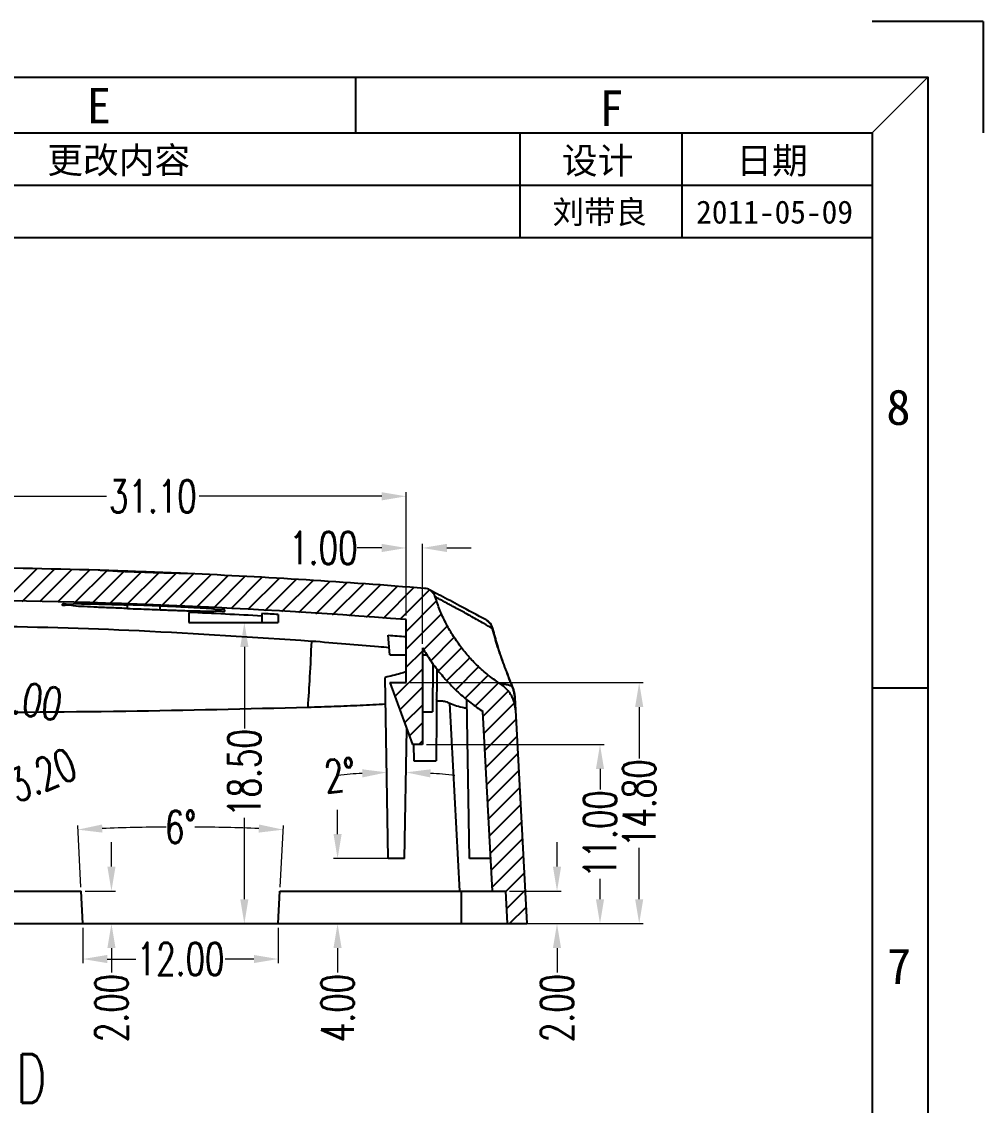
# Model space of a CAD drawing. Header units: millimetres. Extents: x 52832 to 53470, y -6025 to -5739.
# Drawn here: x 53190.1 to 53249.1, y -5805.5 to -5739 of the extents above; entities that cross this region are included whole.
import ezdxf
from ezdxf.enums import TextEntityAlignment as Align

# ---------------------------------------------------------------- set-up
doc = ezdxf.new("R2010")
doc.units = ezdxf.units.MM
doc.linetypes.add('CENTER', pattern=[0.6, 0.375, -0.075, 0.075, -0.075])
doc.layers.get('0').update_dxf_attribs({"linetype": 'CONTINUOUS'})
doc.layers.get('Defpoints').update_dxf_attribs({"linetype": 'CONTINUOUS'})
for name, color, linetype, lineweight in [('dim', 82, 'CONTINUOUS', 9), ('hatch', 4, 'CONTINUOUS', 9), ('moldbase', 7, 'CONTINUOUS', 20), ('part', 7, 'CONTINUOUS', 20)]:
    doc.layers.add(name, color=color, linetype=linetype, lineweight=lineweight)
doc.layers.add('dtext', color=4, linetype='CONTINUOUS')
doc.styles.get("Standard").update_dxf_attribs({"font": 'romans.shx', "width": 0.7})
doc.styles.add('仿宋', font='SIMFANG.TTF', dxfattribs={"width": 0.7})
doc.styles.add('宋体', font='SimSun.ttf', dxfattribs={"width": 0.7})
doc.dimstyles.new('03', dxfattribs={"dimscale": 0.5, "dimtxt": 4, "dimasz": 3, "dimexe": 0.5, "dimexo": 0.5, "dimgap": 0.09, "dimtad": 0, "dimzin": 0, "dimdsep": 46, "dimtxsty": 'Standard', "dimcen": 0, "dimclrd": 256, "dimclre": 256, "dimclrt": 6, "dimazin": 2, "dimtp": 0.01, "dimtm": 0.01, "dimtfac": 1, "dimtofl": 0, "dimtmove": 0, "dimatfit": 0, "dimfxl": 0, "dimtolj": 1, "dimtzin": 0, "dimlwd": -1, "dimlwe": -1, "dimarcsym": 0})

# ---------------------------------------------------------------- blocks, each defined once
blk = doc.blocks.new('*D1120')
at = {"layer": 'Defpoints', "color": 0}
for p in [(53219.776, -5792.356), (53222.944, -5794.356), (53222.944, -5794.356)]:
    blk.add_point(p, dxfattribs=at)
at = {"layer": 'dim'}
for p, q in [((53222.944, -5790.856), (53222.944, -5789.356)), ((53220.026, -5792.356), (53223.194, -5792.356)), ((53222.944, -5795.856), (53222.944, -5797.356))]:
    blk.add_line(p, q, dxfattribs=at)
for points in [[(53222.694, -5790.856), (53223.194, -5790.856), (53222.944, -5792.356)], [(53222.694, -5795.856), (53223.194, -5795.856), (53222.944, -5794.356)]]:
    blk.add_solid(points, dxfattribs=at)
at = {"layer": 'dim', "color": 6, "insert": (53222.944, -5799.535), "char_height": 2, "attachment_point": 5, "rotation": 90}
blk.add_mtext('\\A1;2.00', dxfattribs=at)
blk = doc.blocks.new('*D1121')
at = {"layer": 'Defpoints', "color": 0}
for p in [(53203.748, -5775.856), (53203.748, -5794.356), (53203.748, -5794.356)]:
    blk.add_point(p, dxfattribs=at)
at = {"layer": 'dim'}
for p, q in [((53203.748, -5777.356), (53203.748, -5782.361)), ((53203.748, -5792.856), (53203.748, -5787.851))]:
    blk.add_line(p, q, dxfattribs=at)
for points in [[(53203.498, -5777.356), (53203.998, -5777.356), (53203.748, -5775.856)], [(53203.498, -5792.856), (53203.998, -5792.856), (53203.748, -5794.356)]]:
    blk.add_solid(points, dxfattribs=at)
at = {"layer": 'dim', "color": 6, "insert": (53203.748, -5785.106), "char_height": 2, "attachment_point": 5, "rotation": 90}
blk.add_mtext('\\A1;18.50', dxfattribs=at)
blk = doc.blocks.new('*D1122')
at = {"layer": 'Defpoints', "color": 0}
for p in [(53213.081, -5790.356), (53209.471, -5794.356), (53209.471, -5794.356)]:
    blk.add_point(p, dxfattribs=at)
at = {"layer": 'dim'}
for p, q in [((53209.471, -5788.856), (53209.471, -5787.356)), ((53212.831, -5790.356), (53209.221, -5790.356)), ((53209.471, -5795.856), (53209.471, -5797.356))]:
    blk.add_line(p, q, dxfattribs=at)
for points in [[(53209.221, -5788.856), (53209.721, -5788.856), (53209.471, -5790.356)], [(53209.221, -5795.856), (53209.721, -5795.856), (53209.471, -5794.356)]]:
    blk.add_solid(points, dxfattribs=at)
at = {"layer": 'dim', "color": 6, "insert": (53209.471, -5799.535), "char_height": 2, "attachment_point": 5, "rotation": 90}
blk.add_mtext('\\A1;4.00', dxfattribs=at)
blk = doc.blocks.new('*D1123')
at = {"layer": 'Defpoints', "color": 0}
for p in [(53214.681, -5783.356), (53225.333, -5794.356), (53225.583, -5794.356)]:
    blk.add_point(p, dxfattribs=at)
at = {"layer": 'dim'}
for p, q in [((53214.931, -5783.356), (53225.833, -5783.356)), ((53225.583, -5784.856), (53225.583, -5786.111)), ((53225.583, -5792.856), (53225.583, -5791.601)), ((53225.583, -5794.356), (53225.833, -5794.356))]:
    blk.add_line(p, q, dxfattribs=at)
for points in [[(53225.333, -5784.856), (53225.833, -5784.856), (53225.583, -5783.356)], [(53225.333, -5792.856), (53225.833, -5792.856), (53225.583, -5794.356)]]:
    blk.add_solid(points, dxfattribs=at)
at = {"layer": 'dim', "color": 6, "insert": (53225.583, -5788.856), "char_height": 2, "attachment_point": 5, "rotation": 90}
blk.add_mtext('\\A1;11.00', dxfattribs=at)
blk = doc.blocks.new('*D1124')
at = {"layer": 'Defpoints', "color": 0}
for p in [(53213.681, -5779.556), (53225.117, -5794.356), (53227.989, -5794.356)]:
    blk.add_point(p, dxfattribs=at)
at = {"layer": 'dim'}
for p, q in [((53213.931, -5779.556), (53228.239, -5779.556)), ((53227.989, -5781.056), (53227.989, -5784.211)), ((53227.989, -5792.856), (53227.989, -5789.701)), ((53225.367, -5794.356), (53228.239, -5794.356))]:
    blk.add_line(p, q, dxfattribs=at)
for points in [[(53227.739, -5781.056), (53228.239, -5781.056), (53227.989, -5779.556)], [(53227.739, -5792.856), (53228.239, -5792.856), (53227.989, -5794.356)]]:
    blk.add_solid(points, dxfattribs=at)
at = {"layer": 'dim', "color": 6, "insert": (53227.989, -5786.956), "char_height": 2, "attachment_point": 5, "rotation": 90}
blk.add_mtext('\\A1;14.80', dxfattribs=at)
blk = doc.blocks.new('*D1126')
at = {"layer": 'Defpoints', "color": 0}
for p in [(53193.726, -5792.356), (53195.589, -5794.356), (53195.589, -5794.356)]:
    blk.add_point(p, dxfattribs=at)
at = {"layer": 'dim'}
for p, q in [((53195.589, -5790.856), (53195.589, -5789.356)), ((53193.976, -5792.356), (53195.839, -5792.356)), ((53195.589, -5795.856), (53195.589, -5797.356))]:
    blk.add_line(p, q, dxfattribs=at)
for points in [[(53195.339, -5790.856), (53195.839, -5790.856), (53195.589, -5792.356)], [(53195.339, -5795.856), (53195.839, -5795.856), (53195.589, -5794.356)]]:
    blk.add_solid(points, dxfattribs=at)
at = {"layer": 'dim', "color": 6, "insert": (53195.589, -5799.535), "char_height": 2, "attachment_point": 5, "rotation": 90}
blk.add_mtext('\\A1;2.00', dxfattribs=at)
blk = doc.blocks.new('*D1128')
at = {"layer": 'Defpoints', "color": 0}
for p in [(53184.059, -5788.243), (53181.103, -5789.47)]:
    blk.add_point(p, dxfattribs=at)
at = {"layer": 'dim'}
blk.add_line((53185.444, -5787.668), (53188.181, -5786.532), dxfattribs=at)
blk.add_solid([(53185.348, -5787.437), (53185.54, -5787.899), (53184.059, -5788.243)], dxfattribs=at)
at = {"layer": 'dim', "color": 6, "insert": (53190.778, -5785.454), "char_height": 2, "attachment_point": 5, "rotation": 22.5397}
blk.add_mtext('\\A1;∅3.20', dxfattribs=at)
blk = doc.blocks.new('*D1129')
at = {"layer": 'Defpoints', "color": 0}
for p in [(53201.933, -5788.437), (53193.726, -5792.356), (53205.936, -5792.356), (53193.831, -5794.356), (53205.831, -5794.356)]:
    blk.add_point(p, dxfattribs=at)
at = {"layer": 'dim'}
for p, q in [((53193.713, -5792.107), (53193.515, -5788.334)), ((53205.949, -5792.107), (53206.146, -5788.334))]:
    blk.add_line(p, q, dxfattribs=at)
for start, end in [(90.4179, 92.28632), (87.71368, 89.5821)]:
    blk.add_arc((53199.831, -5908.843), 120.424, start, end, dxfattribs=at)
for points in [[(53195.038, -5788.765), (53195.015, -5788.265), (53193.528, -5788.584)], [(53204.646, -5788.265), (53204.623, -5788.765), (53206.133, -5788.584)]]:
    blk.add_solid(points, dxfattribs=at)
at = {"layer": 'dim', "color": 6, "insert": (53199.831, -5788.419), "char_height": 2, "attachment_point": 5}
blk.add_mtext('\\A1;6°', dxfattribs=at)
blk = doc.blocks.new('*D1133')
at = {"layer": 'Defpoints', "color": 0}
for p in [(53213.681, -5771.283), (53213.681, -5775.685), (53214.681, -5777.424)]:
    blk.add_point(p, dxfattribs=at)
at = {"layer": 'dim'}
for p, q in [((53212.181, -5771.283), (53210.681, -5771.283)), ((53213.681, -5775.435), (53213.681, -5771.033)), ((53214.681, -5777.174), (53214.681, -5771.033)), ((53216.181, -5771.283), (53217.681, -5771.283))]:
    blk.add_line(p, q, dxfattribs=at)
for points in [[(53212.181, -5771.033), (53212.181, -5771.533), (53213.681, -5771.283)], [(53216.181, -5771.033), (53216.181, -5771.533), (53214.681, -5771.283)]]:
    blk.add_solid(points, dxfattribs=at)
at = {"layer": 'dim', "color": 6, "insert": (53208.603, -5771.283), "char_height": 2, "attachment_point": 5}
blk.add_mtext('\\A1;1.00', dxfattribs=at)
blk = doc.blocks.new('*D1134')
at = {"layer": 'Defpoints', "color": 0}
for p in [(53212.387, -5779.231), (53213.72, -5782.41), (53213.278, -5785.062), (53212.581, -5790.356), (53213.581, -5790.356)]:
    blk.add_point(p, dxfattribs=at)
at = {"layer": 'dim'}
for start, end in [(93.53241, 96.06482), (83.93518, 86.46759)]:
    blk.add_arc((53213.081, -5819.001), 33.94, start, end, dxfattribs=at)
for points in [[(53210.98, -5784.876), (53211, -5785.376), (53212.489, -5785.066)], [(53215.162, -5785.376), (53215.182, -5784.876), (53213.673, -5785.066)]]:
    blk.add_solid(points, dxfattribs=at)
at = {"layer": 'dim', "color": 6, "insert": (53209.613, -5785.239), "char_height": 2, "attachment_point": 5, "rotation": 5.86471}
blk.add_mtext('\\A1;2°', dxfattribs=at)
blk = doc.blocks.new('*D1135')
at = {"layer": 'Defpoints', "color": 0}
for p in [(53145.386, -5792.356), (53138.622, -5794.356), (53145.281, -5794.356), (53226.54, -5794.356), (53148.234, -5799.911)]:
    blk.add_point(p, dxfattribs=at)
at = {"layer": 'dim'}
blk.add_line((53145.268, -5794.606), (53144.939, -5800.888), dxfattribs=at)
for start, end in [(328.03055, 346.30558), (280.69442, 298.96945)]:
    blk.add_arc((53145.281, -5794.356), 6.291, start, end, dxfattribs=at)
for points in [[(53151.145, -5795.816), (53151.641, -5795.876), (53151.572, -5794.356)], [(53146.465, -5800.787), (53146.431, -5800.289), (53144.952, -5800.639)]]:
    blk.add_solid(points, dxfattribs=at)
at = {"layer": 'dim', "color": 6, "insert": (53149.611, -5798.92), "char_height": 2, "attachment_point": 5, "rotation": 43.5}
blk.add_mtext('\\A1;93°', dxfattribs=at)
blk = doc.blocks.new('*D1136')
at = {"layer": 'Defpoints', "color": 0}
for p in [(53144.809, -5780.469), (53141.797, -5790.061), (53138.622, -5794.356), (53144.081, -5794.356), (53226.54, -5794.356)]:
    blk.add_point(p, dxfattribs=at)
at = {"layer": 'dim'}
for start, end in [(104.73811, 114.56735), (152.43265, 162.26189)]:
    blk.add_arc((53144.081, -5794.356), 4.865, start, end, dxfattribs=at)
for points in [[(53142.818, -5789.403), (53142.869, -5789.901), (53144.335, -5789.499)], [(53139.695, -5792.913), (53139.201, -5792.836), (53139.216, -5794.356)]]:
    blk.add_solid(points, dxfattribs=at)
at = {"layer": 'dim', "color": 6, "insert": (53140.732, -5790.828), "char_height": 2, "attachment_point": 5, "rotation": 43.5}
blk.add_mtext('\\A1;93°', dxfattribs=at)
blk = doc.blocks.new('*D1145')
at = {"layer": 'Defpoints', "color": 0}
for p in [(53182.581, -5768.111), (53182.581, -5768.111), (53213.681, -5771.283)]:
    blk.add_point(p, dxfattribs=at)
at = {"layer": 'dim'}
for p, q in [((53213.681, -5771.033), (53213.681, -5767.861)), ((53184.081, -5768.111), (53195.286, -5768.111)), ((53212.181, -5768.111), (53200.976, -5768.111))]:
    blk.add_line(p, q, dxfattribs=at)
for points in [[(53184.081, -5767.861), (53184.081, -5768.361), (53182.581, -5768.111)], [(53212.181, -5767.861), (53212.181, -5768.361), (53213.681, -5768.111)]]:
    blk.add_solid(points, dxfattribs=at)
at = {"layer": 'dim', "color": 6, "insert": (53198.131, -5768.111), "char_height": 2, "attachment_point": 5}
blk.add_mtext('\\A1;31.10', dxfattribs=at)
blk = doc.blocks.new('*D1148')
at = {"layer": 'Defpoints', "color": 0}
for p in [(53183.081, -5779.356), (53184.067, -5779.52)]:
    blk.add_point(p, dxfattribs=at)
at = {"layer": 'dim'}
blk.add_line((53185.547, -5779.766), (53187.027, -5780.012), dxfattribs=at)
blk.add_solid([(53185.588, -5779.519), (53185.506, -5780.013), (53184.067, -5779.52)], dxfattribs=at)
at = {"layer": 'dim', "color": 6, "insert": (53189.833, -5780.478), "char_height": 2, "attachment_point": 5, "rotation": 350.57295}
blk.add_mtext('\\A1;R1.00', dxfattribs=at)
blk = doc.blocks.new('*D1162')
at = {"layer": 'Defpoints', "color": 0}
for p in [(53193.831, -5794.356), (53205.831, -5794.356), (53205.831, -5796.529)]:
    blk.add_point(p, dxfattribs=at)
at = {"layer": 'dim'}
for p, q in [((53193.831, -5794.606), (53193.831, -5796.779)), ((53205.831, -5794.606), (53205.831, -5796.779)), ((53195.331, -5796.529), (53197.086, -5796.529)), ((53204.331, -5796.529), (53202.576, -5796.529))]:
    blk.add_line(p, q, dxfattribs=at)
for points in [[(53195.331, -5796.279), (53195.331, -5796.779), (53193.831, -5796.529)], [(53204.331, -5796.279), (53204.331, -5796.779), (53205.831, -5796.529)]]:
    blk.add_solid(points, dxfattribs=at)
at = {"layer": 'dim', "color": 6, "insert": (53199.831, -5796.529), "char_height": 2, "attachment_point": 5}
blk.add_mtext('\\A1;12.00', dxfattribs=at)
blk = doc.blocks.new('sa3l')
at = {"color": 8}
for q in [(334.76, 489.89), (346.42, 478.22)]:
    blk.add_line((346.42, 489.89), q, dxfattribs=at)
for p, q in [((280.52, 484.06), (280.52, 478.22)), ((340.59, 419.9), (334.76, 419.9))]:
    blk.add_line(p, q)
for points in [[(5.83, 5.83), (5.83, 484.06), (340.59, 484.06), (340.59, 5.83)], [(11.66, 11.66), (11.66, 478.22), (334.76, 478.22), (334.76, 11.66)]]:
    blk.add_lwpolyline(points, close=True)
at = {"layer": 'moldbase'}
blk.add_line((334.76, 478.22), (340.59, 484.06), dxfattribs=at)
at = {"style": '宋体'}
for s, p in [('E', (253.57, 481.07)), ('F', (307.38, 480.81)), ('8', (337.51, 449.38)), ('7', (337.57, 390.71))]:
    blk.add_text(s, height=3.73, dxfattribs=at).set_placement(p, align=Align.MIDDLE)

msp = doc.modelspace()

# ---------------------------------------------------------------- linework, layer by layer
at = {"color": 5, "linetype": 'Continuous'}
for p, q in [((53189.015, -5774.552), (53191.007, -5772.56)), ((53190.106, -5774.566), (53192.085, -5772.587)), ((53191.197, -5774.58), (53193.163, -5772.613)), ((53192.287, -5774.594), (53194.242, -5772.64)), ((53193.368, -5774.619), (53195.308, -5772.679)), ((53194.431, -5774.661), (53196.354, -5772.738)), ((53195.494, -5774.702), (53197.421, -5772.775)), ((53196.557, -5774.744), (53198.488, -5772.814)), ((53197.621, -5774.786), (53199.566, -5772.84)), ((53198.684, -5774.827), (53200.633, -5772.878)), ((53199.747, -5774.869), (53201.682, -5772.934)), ((53200.811, -5774.91), (53202.731, -5772.99)), ((53201.874, -5774.952), (53203.78, -5773.046)), ((53202.937, -5774.994), (53204.829, -5773.102)), ((53203.984, -5775.052), (53205.878, -5773.158)), ((53205.021, -5775.119), (53206.927, -5773.214)), ((53206.058, -5775.187), (53207.968, -5773.278)), ((53207.096, -5775.255), (53208.999, -5773.351)), ((53208.133, -5775.323), (53210.03, -5773.425)), ((53209.17, -5775.39), (53211.061, -5773.499)), ((53210.207, -5775.458), (53212.092, -5773.573)), ((53211.244, -5775.526), (53213.123, -5773.647)), ((53212.282, -5775.593), (53214.154, -5773.721)), ((53213.319, -5775.661), (53215.117, -5773.863)), ((53213.681, -5776.404), (53215.553, -5774.532)), ((53213.681, -5777.509), (53215.86, -5775.33)), ((53214.755, -5777.54), (53216.22, -5776.074)), ((53215.189, -5778.21), (53216.63, -5776.77)), ((53213.681, -5778.614), (53214.681, -5777.614)), ((53215.665, -5778.839), (53217.085, -5777.419)), ((53216.178, -5779.432), (53217.586, -5778.023)), ((53216.726, -5779.989), (53218.132, -5778.582)), ((53212.991, -5780.409), (53214.681, -5778.719)), ((53217.309, -5780.51), (53218.724, -5779.095)), ((53212.696, -5779.598), (53212.738, -5779.556)), ((53213.286, -5781.219), (53214.681, -5779.824)), ((53217.928, -5780.996), (53219.361, -5779.563)), ((53218.411, -5781.618), (53219.95, -5780.079)), ((53213.581, -5782.029), (53214.681, -5780.928)), ((53218.466, -5782.668), (53220.322, -5780.812)), ((53218.521, -5783.718), (53220.424, -5781.815)), ((53213.875, -5782.839), (53214.681, -5782.033)), ((53214.463, -5783.356), (53214.681, -5783.138)), ((53218.576, -5784.768), (53220.479, -5782.865)), ((53218.631, -5785.818), (53220.534, -5783.915)), ((53218.686, -5786.868), (53220.589, -5784.965)), ((53218.741, -5787.918), (53220.644, -5786.015)), ((53218.796, -5788.968), (53220.699, -5787.065)), ((53218.851, -5790.018), (53220.754, -5788.115)), ((53218.906, -5791.067), (53220.809, -5789.164)), ((53218.961, -5792.117), (53220.864, -5790.214)), ((53219.779, -5792.404), (53220.919, -5791.264)), ((53219.834, -5793.454), (53220.974, -5792.314)), ((53220.036, -5794.356), (53221.029, -5793.364))]:
    msp.add_line(p, q, dxfattribs=at)
at = {"color": 7, "linetype": 'Continuous'}
for p, q in [((53194.848, -5772.656), (53194.783, -5772.654)), ((53200.251, -5772.858), (53200.183, -5772.856)), ((53196.581, -5775.001), (53196.581, -5774.776)), ((53198.581, -5775.076), (53198.581, -5774.851)), ((53200.331, -5775.24), (53200.331, -5775.856)), ((53200.331, -5775.856), (53205.831, -5775.856)), ((53204.831, -5775.312), (53204.831, -5775.856)), ((53205.831, -5775.369), (53205.831, -5775.856)), ((53213.681, -5779.556), (53213.681, -5775.685)), ((53218.585, -5775.704), (53218.588, -5775.706)), ((53218.963, -5776.232), (53219.016, -5776.243)), ((53212.687, -5777.856), (53212.581, -5776.643)), ((53212.687, -5777.856), (53213.681, -5777.856)), ((53214.681, -5777.424), (53214.681, -5783.356)), ((53214.681, -5777.856), (53214.959, -5777.856)), ((53215.319, -5778.381), (53215.293, -5781.356)), ((53212.581, -5790.356), (53212.387, -5779.231)), ((53215.566, -5778.708), (53215.517, -5784.356)), ((53212.681, -5779.556), (53213.681, -5779.556)), ((53212.681, -5779.556), (53214.064, -5783.356)), ((53220.223, -5779.855), (53220.223, -5779.855)), ((53220.223, -5779.855), (53220.228, -5779.871)), ((53217.581, -5790.356), (53217.41, -5780.596)), ((53220.353, -5780.469), (53221.081, -5794.356)), ((53216.976, -5792.356), (53216.372, -5780.822)), ((53214.681, -5781.356), (53215.293, -5781.356)), ((53218.973, -5792.356), (53218.395, -5781.33)), ((53213.581, -5790.356), (53213.72, -5782.41)), ((53214.681, -5783.356), (53214.064, -5783.356)), ((53214.136, -5783.356), (53214.145, -5784.356)), ((53214.145, -5784.356), (53215.517, -5784.356)), ((53213.581, -5790.356), (53212.581, -5790.356)), ((53218.868, -5790.356), (53217.581, -5790.356)), ((53186.45, -5792.356), (53193.726, -5792.356)), ((53193.831, -5794.356), (53193.726, -5792.356)), ((53205.831, -5794.356), (53205.936, -5792.356)), ((53205.936, -5792.356), (53219.776, -5792.356)), ((53217.086, -5794.356), (53217.086, -5792.356)), ((53219.776, -5792.356), (53219.881, -5794.356)), ((53144.081, -5794.356), (53221.081, -5794.356))]:
    msp.add_line(p, q, dxfattribs=at)
for centre, radius, start, end in [((53182.578, -6172.5), 400.032, 88.25172, 89.57599), ((53182.578, -6172.5), 400.032, 85.37765, 87.46802), ((53182.578, -6172.519), 398.051, 85.51847, 89.99959), ((53182.578, -6172.519), 397.676, 86.79221, 87.44138), ((53182.578, -6172.519), 397.829, 86.6492, 86.79345)]:
    msp.add_arc(centre, radius, start, end, dxfattribs=at)
for points in [[(53196.59, -5772.717), (53195.99, -5772.696), (53195.247, -5772.67), (53194.848, -5772.656)], [(53196.589, -5772.747), (53196.288, -5772.735), (53195.986, -5772.72), (53195.685, -5772.702), (53195.384, -5772.683), (53195.084, -5772.666), (53194.848, -5772.656)], [(53200.183, -5772.855), (53199.721, -5772.843), (53199.192, -5772.834), (53198.667, -5772.82), (53198.148, -5772.801), (53197.631, -5772.783), (53197.113, -5772.765), (53196.589, -5772.747)], [(53200.183, -5772.855), (53199.256, -5772.819), (53197.882, -5772.764), (53196.59, -5772.717)], [(53215.095, -5773.847), (53214.992, -5773.803), (53214.817, -5773.768)], [(53215.569, -5774.096), (53215.095, -5773.847)], [(53215.467, -5774.289), (53215.397, -5774.129), (53215.289, -5773.99), (53215.151, -5773.88), (53215.095, -5773.847)], [(53218.456, -5775.931), (53218.096, -5775.725), (53217.339, -5775.301), (53216.693, -5774.949), (53216.414, -5774.799), (53216.163, -5774.664), (53215.942, -5774.544), (53215.75, -5774.441), (53215.467, -5774.289)], [(53219.489, -5779.656), (53218.797, -5779.157), (53218.15, -5778.601), (53217.554, -5777.99), (53217.012, -5777.33), (53216.53, -5776.624), (53216.109, -5775.878), (53215.754, -5775.097), (53215.467, -5774.289)], [(53215.785, -5774.21), (53215.569, -5774.096)], [(53218.586, -5775.703), (53216.964, -5774.832), (53215.785, -5774.21)], [(53192.578, -5774.756), (53192.579, -5774.743), (53192.812, -5774.724), (53193.265, -5774.714), (53193.909, -5774.714), (53194.709, -5774.725), (53195.617, -5774.746), (53196.581, -5774.776)], [(53196.581, -5775.001), (53195.617, -5774.965), (53194.708, -5774.924), (53193.908, -5774.883), (53193.263, -5774.842), (53192.811, -5774.804), (53192.579, -5774.77), (53192.578, -5774.756)], [(53198.581, -5774.851), (53197.915, -5774.825), (53197.245, -5774.8), (53196.581, -5774.776)], [(53196.581, -5775.001), (53197.246, -5775.025), (53197.916, -5775.05), (53198.581, -5775.076)], [(53202.551, -5775.132), (53202.55, -5775.118), (53202.321, -5775.082), (53201.873, -5775.038), (53201.235, -5774.99), (53200.441, -5774.941), (53199.539, -5774.894), (53198.581, -5774.851)], [(53198.581, -5775.076), (53199.539, -5775.112), (53200.44, -5775.14), (53201.233, -5775.158), (53201.871, -5775.166), (53202.319, -5775.161), (53202.55, -5775.145), (53202.551, -5775.132)], [(53218.459, -5775.932), (53218.456, -5775.931)], [(53218.962, -5776.226), (53218.459, -5775.932)], [(53218.929, -5776.026), (53218.775, -5775.837), (53218.628, -5775.729), (53218.588, -5775.706)], [(53218.588, -5775.706), (53218.735, -5775.811), (53218.878, -5775.991), (53218.929, -5776.103), (53218.963, -5776.232)], [(53207.883, -5777.018), (53197.287, -5776.38), (53187.307, -5776.09), (53184.081, -5776.06)], [(53219.008, -5776.214), (53218.929, -5776.026)], [(53218.963, -5776.232), (53218.969, -5776.257)], [(53218.969, -5776.257), (53219.276, -5777.332), (53219.673, -5778.454), (53219.895, -5779.025), (53220.01, -5779.317), (53220.127, -5779.614), (53220.223, -5779.855)], [(53219.016, -5776.243), (53219.008, -5776.214)], [(53220.125, -5779.601), (53219.696, -5778.461), (53219.284, -5777.231), (53219.017, -5776.244)], [(53207.656, -5781.064), (53207.776, -5779.201), (53207.883, -5777.018)], [(53212.649, -5777.415), (53211.986, -5777.356), (53209.969, -5777.184), (53207.883, -5777.018)], [(53212.581, -5776.643), (53213.681, -5776.729)], [(53214.681, -5777.424), (53215.171, -5778.186), (53215.718, -5778.909), (53216.316, -5779.589), (53216.964, -5780.222), (53217.659, -5780.804), (53218.395, -5781.33)], [(53213.681, -5778.895), (53213.333, -5778.995), (53212.868, -5779.118), (53212.387, -5779.231)], [(53219.491, -5779.657), (53219.606, -5779.648), (53219.651, -5779.646), (53219.704, -5779.647), (53219.765, -5779.652), (53219.838, -5779.662), (53219.925, -5779.679), (53220.022, -5779.712), (53220.125, -5779.772), (53220.221, -5779.862)], [(53220.292, -5780.699), (53220.192, -5780.452), (53220.058, -5780.22), (53219.895, -5780.008), (53219.704, -5779.819), (53219.491, -5779.657)], [(53220.224, -5779.855), (53220.125, -5779.601)], [(53220.221, -5779.863), (53220.228, -5779.871)], [(53220.255, -5779.944), (53220.223, -5779.855)], [(53220.223, -5779.855), (53220.229, -5779.871)], [(53220.228, -5779.871), (53220.271, -5779.997)], [(53220.353, -5780.467), (53220.321, -5780.202), (53220.255, -5779.944)], [(53215.599, -5780.671), (53215.548, -5780.589)], [(53220.271, -5779.997), (53220.29, -5780.066)], [(53220.29, -5780.066), (53220.31, -5780.149)], [(53220.31, -5780.149), (53220.314, -5780.167), (53220.326, -5780.231)], [(53220.326, -5780.231), (53220.353, -5780.469)], [(53220.367, -5780.73), (53220.353, -5780.469)], [(53171.294, -5781.329), (53184.382, -5781.377), (53196.471, -5781.299), (53207.656, -5781.064)], [(53207.656, -5781.064), (53209.27, -5781.005), (53210.857, -5780.942), (53212.415, -5780.862)], [(53215.549, -5780.674), (53215.599, -5780.671)], [(53215.599, -5780.671), (53215.844, -5780.669), (53216.105, -5780.72), (53216.372, -5780.822)], [(53216.372, -5780.822), (53216.779, -5780.969), (53217.223, -5781.085), (53217.419, -5781.123)], [(53220.393, -5781.224), (53220.36, -5780.959), (53220.292, -5780.699)], [(53220.393, -5781.227), (53220.387, -5781.12), (53220.375, -5780.896), (53220.367, -5780.73)]]:
    msp.add_spline(points, degree=3, dxfattribs=at)
at = {"layer": 'dtext', "color": 7}
for p, q in [((53220.657, -5745.784), (53220.657, -5752.217)), ((53230.599, -5745.784), (53230.599, -5752.217)), ((53166.853, -5749), (53242.295, -5749)), ((53166.853, -5752.217), (53242.295, -5752.217))]:
    msp.add_line(p, q, dxfattribs=at)
at = {"layer": 'part', "color": 1, "linetype": 'CENTER', "ltscale": 100}
msp.add_line((53138.622, -5794.356), (53226.54, -5794.356), dxfattribs=at)

# ---------------------------------------------------------------- block references
at = {"xscale": 0.5848199999961071, "yscale": 0.5848200000002544, "zscale": 0.58482}
msp.add_blockref('sa3l', (53046.523, -6025.459), dxfattribs=at)

# ---------------------------------------------------------------- texts
at = {"layer": 'dtext', "style": '仿宋'}
for s, p in [('更改内容', (53191.644, -5748.272)), ('设计', (53223.241, -5748.299)), ('日期', (53233.951, -5748.299))]:
    msp.add_text(s, height=1.6089, dxfattribs=at).set_placement(p)
at = {"layer": 'dtext', "color": 3, "style": '宋体'}
for s, p in [('刘带良', (53222.67, -5751.361)), ('2011-05-09', (53231.485, -5751.361))]:
    msp.add_text(s, height=1.4158, dxfattribs=at).set_placement(p)
at = {"layer": 'hatch', "width": 0.7}
msp.add_text('SECTION D-D', height=3, dxfattribs=at).set_placement((53182.071, -5803.867), align=Align.MIDDLE)

# ---------------------------------------------------------------- dimensions: what is measured, and where the dimension line sits
at = {"layer": 'dim'}
for base, p1, p2, picture, middle in [((53182.581, -5768.111), (53213.681, -5771.283), (53182.581, -5768.111), '*D1145', (53198.131, -5768.111)), ((53213.681, -5771.283), (53214.681, -5777.424), (53213.681, -5775.685), '*D1133', (53208.603, -5771.283)), ((53205.831, -5796.529), (53193.831, -5794.356), (53205.831, -5794.356), '*D1162', (53199.831, -5796.529))]:
    dim = msp.add_linear_dim(base=base, p1=p1, p2=p2, dimstyle='03', dxfattribs=at)
    dim.commit()
    dim.dimension.update_dxf_attribs({"geometry": picture, "text_midpoint": middle})
for base, p1, p2, picture, middle in [((53203.748, -5794.356), (53203.748, -5775.856), (53203.748, -5794.356), '*D1121', (53203.748, -5785.106)), ((53225.583, -5794.356), (53214.681, -5783.356), (53225.333, -5794.356), '*D1123', (53225.583, -5788.856)), ((53209.471, -5794.356), (53213.081, -5790.356), (53209.471, -5794.356), '*D1122', (53209.471, -5799.535)), ((53195.589, -5794.356), (53193.726, -5792.356), (53195.589, -5794.356), '*D1126', (53195.589, -5799.535)), ((53222.944, -5794.356), (53219.776, -5792.356), (53222.944, -5794.356), '*D1120', (53222.944, -5799.535))]:
    dim = msp.add_linear_dim(base=base, p1=p1, p2=p2, angle=90, dimstyle='03', dxfattribs=at)
    dim.commit()
    dim.dimension.update_dxf_attribs({"geometry": picture, "text_midpoint": middle})
dim = msp.add_radius_dim(center=(53183.081, -5779.356), mpoint=(53184.067, -5779.52), dimstyle='03', dxfattribs=at)
dim.commit()
dim.dimension.update_dxf_attribs({"geometry": '*D1148', "text_midpoint": (53189.833, -5780.478)})
dim = msp.add_angular_dim_2l(base=(53213.278, -5785.062), line1=((53212.581, -5790.356), (53212.387, -5779.231)), line2=((53213.581, -5790.356), (53213.72, -5782.41)), dimstyle='03', dxfattribs=at)
dim.commit()
dim.dimension.update_dxf_attribs({"geometry": '*D1134', "text_midpoint": (53209.613, -5785.239), "dimtype": 162})
dim = msp.add_linear_dim(base=(53227.989, -5794.356), p1=(53213.681, -5779.556), p2=(53225.117, -5794.356), angle=90, dimstyle='03', dxfattribs=at)
dim.commit()
dim.dimension.update_dxf_attribs({"geometry": '*D1124', "text_midpoint": (53227.989, -5786.956), "dimtype": 160})
for base, line1, line2, picture, middle in [((53141.797, -5790.061), ((53138.622, -5794.356), (53226.54, -5794.356)), ((53144.081, -5794.356), (53144.809, -5780.469)), '*D1136', (53140.732, -5790.828)), ((53201.9325, -5788.4372), ((53193.8308, -5794.3565), (53193.726, -5792.3565)), ((53205.8308, -5794.3565), (53205.9357, -5792.3565)), '*D1129', (53199.8308, -5788.4189)), ((53148.2342, -5799.9109), ((53138.6216, -5794.3565), (53226.5401, -5794.3565)), ((53145.3857, -5792.3565), (53145.2808, -5794.3565)), '*D1135', (53149.6111, -5798.9197))]:
    dim = msp.add_angular_dim_2l(base=base, line1=line1, line2=line2, dimstyle='03', dxfattribs=at)
    dim.commit()
    dim.dimension.update_dxf_attribs({"geometry": picture, "text_midpoint": middle})
dim = msp.add_diameter_dim_2p(p1=(53181.103, -5789.47), p2=(53184.059, -5788.243), dimstyle='03', dxfattribs=at)
dim.commit()
dim.dimension.update_dxf_attribs({"geometry": '*D1128', "text_midpoint": (53190.778, -5785.454), "dimtype": 163})

doc.saveas('drawing.dxf')
